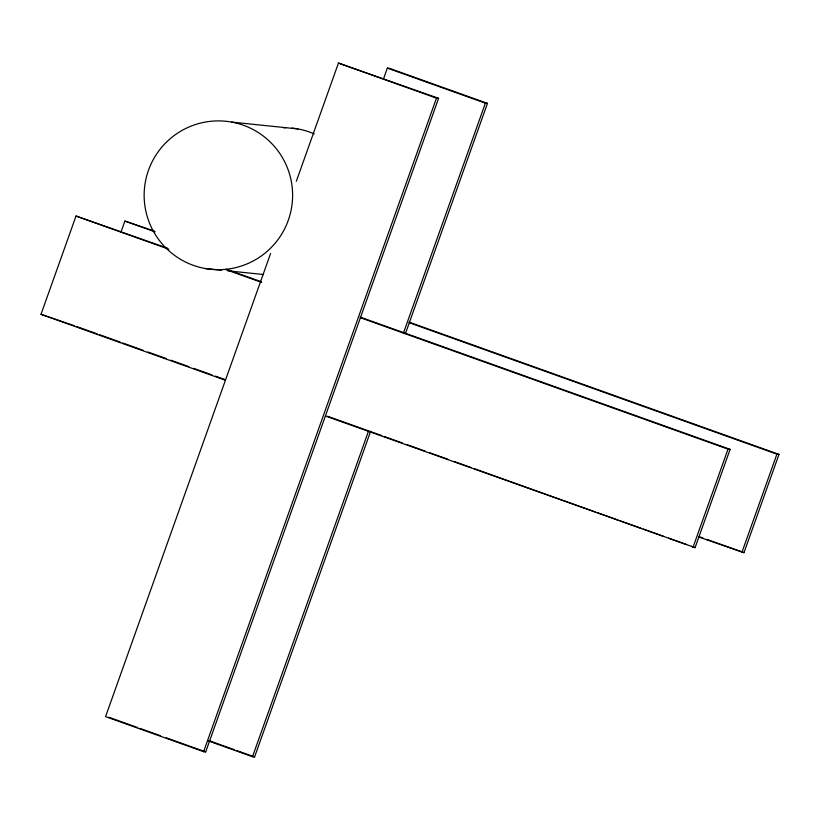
<?xml version="1.0" encoding="UTF-8"?>
<svg xmlns="http://www.w3.org/2000/svg" width="820" height="820" viewBox="0 0 820 820"><rect width="100%" height="100%" fill="white"/><g stroke="black" fill="none" stroke-linecap="round" stroke-linejoin="round"><path stroke-width="1.23" d="M225.387 380.234L41 314.316L76.024 216.039L167.3 248.132M121.063 231.865L124.906 221.072L154.724 231.199M270.559 253.585L105.565 716.629L203.606 751.673L205.707 751.889L438.587 98.338L338.445 63.068L296.338 181.24M383.463 78.956L387.337 68.111L389.428 68.326L487.469 103.371L405.408 333.689M203.606 751.673L436.486 98.123L438.587 98.338M208.26 740.901L252.498 756.716L368.508 431.146M403.307 333.473L485.378 103.156L487.469 103.371M252.498 756.716L254.589 756.932L370.599 431.361M692.992 547.411L728.016 449.134L730.107 449.35L695.093 547.627L325.417 415.996M741.885 552.444L776.909 454.167L779 454.382L743.976 552.659L698.496 536.936M231.742 122.108A74.394 74.23 -84.1 0 1 274.936 243.458A74.394 74.23 -84.1 0 1 148.461 220.324A74.394 74.23 -84.1 0 1 231.742 122.108L297.926 128.935M205.02 268.488L221.564 270.19M227.929 270.846L263.558 274.526M41 314.316L74.425 325.735M387.337 68.111L485.378 103.156M338.445 63.068L436.486 98.123M409.016 322.106L779 454.382M124.906 221.072L155.041 231.845M409.323 322.752L776.909 454.167M226.351 269.247L261.303 281.742M360.123 317.073L730.107 449.35M76.024 216.039L168.817 249.208M225.459 269.462L261.611 282.387M360.441 317.719L728.016 449.134M699.388 536.721L703.006 538.012M706.625 539.304L743.976 552.659M76.844 326.596L97.324 333.914M99.743 334.775L120.222 342.104M122.641 342.965L143.121 350.294M147.948 352.016L166.019 358.473M170.847 360.205L188.918 366.663M193.745 368.385L211.816 374.853M215.434 376.144L225.08 379.588M327.518 416.211L381.751 435.604M384.16 436.465L402.241 442.923M407.058 444.645L425.129 451.113M429.957 452.835L448.027 459.303M454.054 461.455L470.926 467.482M474.544 468.773L595.064 511.864M597.472 512.726L617.962 520.054M620.371 520.915L640.861 528.234M643.269 529.095L663.759 536.423M668.577 538.145L686.658 544.613M691.475 546.335L695.093 547.627M209.161 740.685L234.264 749.664M236.662 750.515L254.589 756.932M108.855 717.264L137.555 727.524M139.943 728.385L160.269 735.653M166.245 737.785L205.707 751.889M291.93 128.084A74.394 74.23 -84.1 0 1 314.173 133.885M283.402 127.735A74.394 74.23 -84.1 0 1 285.832 127.735"/></g></svg>
